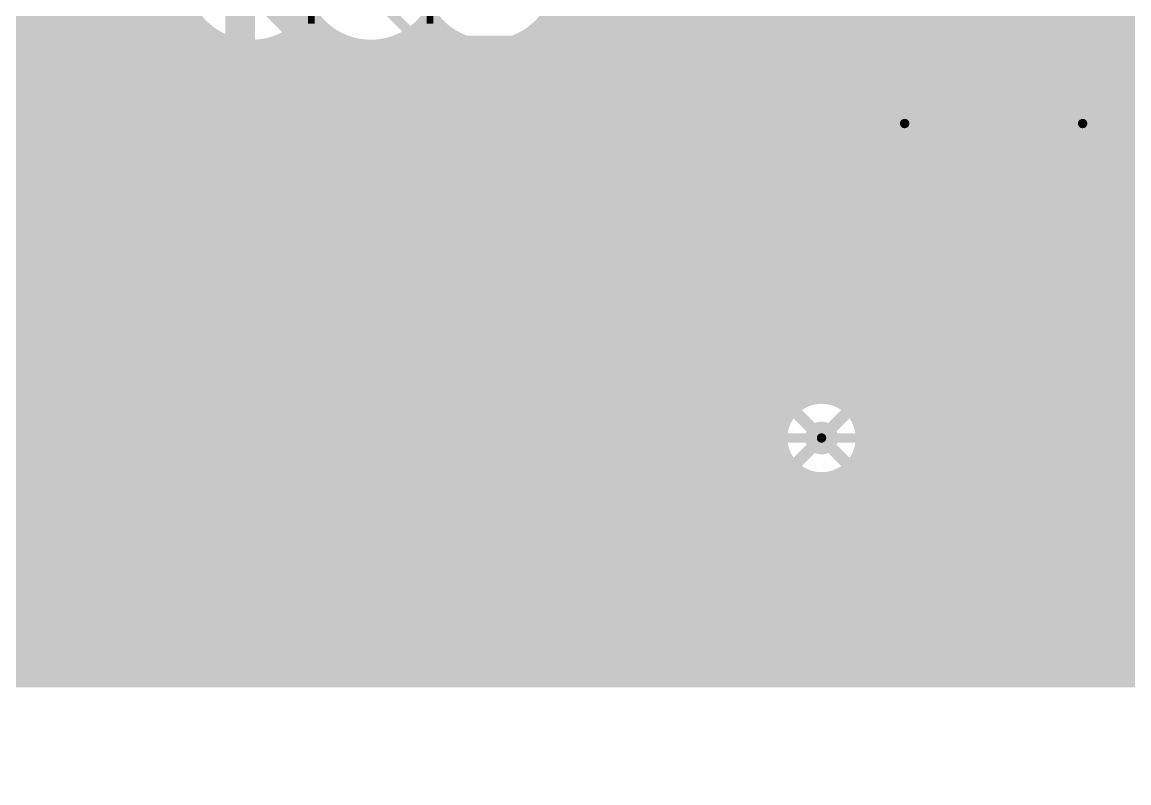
# Model space of a CAD drawing. Extents: x -18 to 155, y -91 to 215.
# Drawn here: x 74.45 to 98.15, y 99.55 to 115.83 of the extents above; entities that cross this region are included whole.
import ezdxf

# ---------------------------------------------------------------- set-up
doc = ezdxf.new("R2010")
doc.units = 0
doc.header["$MEASUREMENT"] = 0
doc.layers.get('0').update_dxf_attribs({"linetype": 'CONTINUOUS'})
for name, color, linetype in [('25-334-0_BOT', 7, 'CONTINUOUS'), ('25-334-0_DRD', 7, 'CONTINUOUS'), ('25-334-0_DRL', 2, 'CONTINUOUS'), ('25-334-0_IN1', 4, 'CONTINUOUS'), ('25-334-0_IN2', 3, 'CONTINUOUS'), ('25-334-0_SMT', 10, 'CONTINUOUS'), ('25-334-0_SPT', 14, 'CONTINUOUS'), ('25-334-0_SSB', 9, 'CONTINUOUS'), ('25-334-0_SST', 12, 'CONTINUOUS'), ('25-334-0_TOP', 11, 'CONTINUOUS'), ('THRUHOLE_TAP', 15, 'CONTINUOUS')]:
    doc.layers.add(name, color=color, linetype=linetype)

# ---------------------------------------------------------------- blocks, each defined once
blk = doc.blocks.new('ROUND_67')
at = {"const_width": 0.35052}
blk.add_lwpolyline([(-0.17526, 0, 1), (0.17526, 0, 1)], format="xyb", close=True, dxfattribs=at)
blk = doc.blocks.new('ROUND_89')
at = {"const_width": 0.10033}
blk.add_lwpolyline([(-0.050164, 0, 1), (0.050164, 0, 1)], format="xyb", close=True, dxfattribs=at)
blk = doc.blocks.new('ROUND_70')
at = {"const_width": 0.35052}
blk.add_lwpolyline([(-0.17526, 0, 1), (0.17526, 0, 1)], format="xyb", close=True, dxfattribs=at)
blk = doc.blocks.new('RECTANGLE_5')
blk.add_solid([(0.4826, 0.4064), (0.4826, -0.4064), (-0.4826, 0.4064), (-0.4826, -0.4064)])
blk = doc.blocks.new('RECTANGLE_13')
blk.add_solid([(0.63627, 0.51308), (0.63627, -0.51308), (-0.63627, 0.51308), (-0.63627, -0.51308)])
blk = doc.blocks.new('ROUND_77')
at = {"const_width": 0.10033}
blk.add_lwpolyline([(-0.050164, 0, 1), (0.050164, 0, 1)], format="xyb", close=True, dxfattribs=at)

msp = doc.modelspace()

# ---------------------------------------------------------------- linework, layer by layer
at = {"layer": '25-334-0_BOT', "const_width": 0.254}
for points in [[(74.5236, 136.29894), (74.5236, 101.727)], [(74.7522, 136.29894), (74.7522, 101.727)], [(74.9808, 136.29894), (74.9808, 101.727)], [(75.2094, 136.29894), (75.2094, 101.727)], [(75.438, 136.29894), (75.438, 101.727)], [(75.6666, 136.29894), (75.6666, 101.727)], [(75.8952, 136.29894), (75.8952, 101.727)], [(76.1238, 136.29894), (76.1238, 101.727)], [(76.3524, 136.29894), (76.3524, 101.727)], [(76.581, 136.29894), (76.581, 101.727)], [(76.8096, 136.29894), (76.8096, 101.727)], [(77.0382, 136.29894), (77.0382, 101.727)], [(77.2668, 136.29894), (77.2668, 101.727)], [(77.4954, 136.29894), (77.4954, 101.727)], [(77.724, 136.29894), (77.724, 101.727)], [(87.3252, 134.90194), (87.3252, 101.727)], [(87.5538, 134.90194), (87.5538, 101.727)], [(87.7824, 134.90194), (87.7824, 101.727)], [(88.011, 134.90194), (88.011, 101.727)], [(89.8398, 134.90194), (89.8398, 101.727)], [(87.0966, 126.86792), (87.0966, 101.727)], [(86.1822, 126.4285), (86.1822, 101.727)], [(86.4108, 126.41834), (86.4108, 101.727)], [(86.6394, 126.46914), (86.6394, 101.727)], [(86.868, 126.59614), (86.868, 101.727)], [(88.2396, 123.91136), (88.2396, 101.727)], [(89.6112, 123.97994), (89.6112, 101.727)], [(88.4682, 123.71832), (88.4682, 101.727)], [(88.6968, 123.62688), (88.6968, 101.727)], [(88.9254, 123.60148), (88.9254, 101.727)], [(89.154, 123.63958), (89.154, 101.727)], [(89.3826, 123.75134), (89.3826, 101.727)], [(90.0684, 123.38558), (90.0684, 101.727)], [(90.297, 123.13412), (90.297, 101.727)], [(90.5256, 123.01474), (90.5256, 101.727)], [(90.7542, 122.96902), (90.7542, 107.20832)], [(90.9828, 122.9868), (90.9828, 107.56138)], [(91.2114, 122.9995), (91.2114, 107.71378)], [(91.44, 122.9995), (91.44, 107.78236)], [(91.6686, 122.9995), (91.6686, 107.7849)], [(91.8972, 122.9995), (91.8972, 107.72394)], [(92.1258, 122.9995), (92.1258, 107.58424)], [(92.3544, 122.9995), (92.3544, 107.27436)], [(92.583, 122.9995), (92.583, 101.727)], [(92.8116, 122.9995), (92.8116, 101.727)], [(93.0402, 122.9995), (93.0402, 101.727)], [(93.2688, 122.9995), (93.2688, 101.727)], [(93.4974, 122.9995), (93.4974, 101.727)], [(93.726, 122.9995), (93.726, 101.727)], [(93.9546, 122.9995), (93.9546, 101.727)], [(94.1832, 122.9995), (94.1832, 101.727)], [(94.4118, 122.8598), (94.4118, 101.727)], [(94.6404, 122.63374), (94.6404, 101.727)], [(94.869, 122.48388), (94.869, 101.727)], [(95.0976, 122.42038), (95.0976, 101.727)], [(95.3262, 122.4153), (95.3262, 101.727)], [(95.5548, 122.4153), (95.5548, 101.727)], [(95.7834, 122.4153), (95.7834, 101.727)], [(96.012, 122.4153), (96.012, 101.727)], [(96.2406, 122.4153), (96.2406, 101.727)], [(96.4692, 122.4153), (96.4692, 101.727)], [(96.6978, 122.4153), (96.6978, 101.727)], [(96.9264, 122.4153), (96.9264, 101.727)], [(97.155, 122.4153), (97.155, 101.727)], [(97.3836, 122.4153), (97.3836, 101.727)], [(97.6122, 122.4153), (97.6122, 101.727)], [(97.8408, 122.4153), (97.8408, 101.727)], [(98.0694, 122.4153), (98.0694, 101.727)], [(85.9536, 116.67236), (85.9536, 101.727)], [(77.9526, 116.33962), (77.9526, 101.727)], [(83.2104, 115.9891), (83.2104, 101.727)], [(85.725, 116.0272), (85.725, 101.727)], [(78.17612, 115.9256), (56.68264, 115.9256)], [(78.1812, 115.91798), (78.1812, 101.727)], [(80.4672, 115.80114), (80.4672, 101.727)], [(80.71612, 115.9256), (80.57388, 115.9256)], [(80.6958, 115.951), (80.6958, 101.727)], [(82.9818, 115.7732), (82.9818, 101.727)], [(83.25612, 115.9256), (83.11388, 115.9256)], [(85.4964, 115.7478), (85.4964, 101.727)], [(132.6134, 115.9256), (85.65388, 115.9256)], [(78.39202, 115.697), (56.77154, 115.697)], [(78.4098, 115.68176), (78.4098, 101.727)], [(78.6384, 115.52428), (78.6384, 101.727)], [(80.2386, 115.60302), (80.2386, 101.727)], [(80.93202, 115.697), (80.35798, 115.697)], [(80.9244, 115.70208), (80.9244, 101.727)], [(81.153, 115.53952), (81.153, 101.727)], [(82.7532, 115.58524), (82.7532, 101.727)], [(83.47202, 115.697), (82.89798, 115.697)], [(83.439, 115.72494), (83.439, 101.727)], [(83.6676, 115.55476), (83.6676, 101.727)], [(85.2678, 115.57), (85.2678, 101.727)], [(132.842, 115.697), (85.43798, 115.697)], [(78.74762, 115.4684), (56.7944, 115.4684)], [(78.867, 115.42014), (78.867, 101.727)], [(79.0956, 115.35664), (79.0956, 101.727)], [(79.3242, 115.33378), (79.3242, 101.727)], [(79.5528, 115.3414), (79.5528, 101.727)], [(79.7814, 115.38712), (79.7814, 101.727)], [(81.28762, 115.4684), (79.99984, 115.4684)], [(80.01, 115.47094), (80.01, 101.727)], [(81.3816, 115.4303), (81.3816, 101.727)], [(81.6102, 115.36172), (81.6102, 101.727)], [(81.8388, 115.33378), (81.8388, 101.727)], [(82.0674, 115.33886), (82.0674, 101.727)], [(82.296, 115.3795), (82.296, 101.727)], [(82.5246, 115.46078), (82.5246, 101.727)], [(83.82762, 115.4684), (82.53984, 115.4684)], [(83.8962, 115.43792), (83.8962, 101.727)], [(84.1248, 115.36934), (84.1248, 101.727)], [(84.3534, 115.33632), (84.3534, 101.727)], [(84.582, 115.33632), (84.582, 101.727)], [(84.8106, 115.37442), (84.8106, 101.727)], [(85.0392, 115.45062), (85.0392, 101.727)], [(133.0706, 115.4684), (85.07984, 115.4684)], [(133.2992, 115.2398), (56.75376, 115.2398)], [(133.7564, 114.7826), (56.40578, 114.7826)], [(133.5278, 115.0112), (56.642, 115.0112)], [(133.985, 114.554), (55.0037, 114.554)], [(134.2136, 114.3254), (55.28056, 114.3254)], [(134.4422, 114.0968), (55.4101, 114.0968)], [(134.6708, 113.8682), (55.46344, 113.8682)], [(134.8994, 113.6396), (55.45328, 113.6396)], [(135.128, 113.411), (55.37708, 113.411)], [(135.3566, 113.1824), (55.21198, 113.1824)], [(135.5852, 112.9538), (54.79034, 112.9538)], [(135.8138, 112.7252), (45.72, 112.7252)], [(136.0424, 112.4966), (45.72, 112.4966)], [(136.271, 112.268), (45.72, 112.268)], [(136.4996, 112.0394), (45.72, 112.0394)], [(136.7282, 111.8108), (45.72, 111.8108)], [(136.9568, 111.5822), (45.72, 111.5822)], [(137.1854, 111.3536), (45.72, 111.3536)], [(137.414, 111.125), (45.72, 111.125)], [(137.6426, 110.8964), (57.0611, 110.8964)], [(137.8712, 110.6678), (57.25668, 110.6678)], [(138.0998, 110.4392), (57.34812, 110.4392)], [(138.3284, 110.2106), (57.37098, 110.2106)], [(138.557, 109.982), (57.33288, 109.982)], [(138.7856, 109.7534), (57.22366, 109.7534)], [(139.0142, 109.5248), (56.99506, 109.5248)], [(139.2428, 109.2962), (45.72, 109.2962)], [(139.4714, 109.0676), (45.72, 109.0676)], [(139.7, 108.839), (45.72, 108.839)], [(139.9286, 108.6104), (45.72, 108.6104)], [(139.954, 108.3818), (45.72, 108.3818)], [(139.954, 108.1532), (45.72, 108.1532)], [(139.954, 107.9246), (45.72, 107.9246)], [(91.1733, 107.696), (45.72, 107.696)], [(139.954, 107.696), (91.9607, 107.696)], [(90.8939, 107.4674), (45.72, 107.4674)], [(138.72464, 107.4674), (92.23756, 107.4674)], [(90.76436, 107.2388), (45.72, 107.2388)], [(138.41476, 107.2388), (92.3671, 107.2388)], [(90.71356, 107.0102), (45.72, 107.0102)], [(138.27252, 107.0102), (92.42044, 107.0102)], [(90.72372, 106.7816), (45.72, 106.7816)], [(138.2141, 106.7816), (92.41028, 106.7816)], [(90.79738, 106.553), (45.72, 106.553)], [(90.7542, 106.65968), (90.7542, 101.727)], [(138.21664, 106.553), (92.33408, 106.553)], [(92.3544, 106.59364), (92.3544, 101.727)], [(90.96248, 106.3244), (45.72, 106.3244)], [(90.9828, 106.30662), (90.9828, 101.727)], [(92.1258, 106.28376), (92.1258, 101.727)], [(138.2395, 106.3244), (92.16898, 106.3244)], [(91.38412, 106.0958), (45.72, 106.0958)], [(91.2114, 106.15422), (91.2114, 101.727)], [(91.44, 106.08564), (91.44, 101.727)], [(91.6686, 106.0831), (91.6686, 101.727)], [(138.2395, 106.0958), (91.74734, 106.0958)], [(91.8972, 106.14152), (91.8972, 101.727)], [(138.2395, 105.8672), (45.72, 105.8672)], [(138.2395, 105.6386), (45.72, 105.6386)], [(138.2395, 105.41), (45.72, 105.41)], [(138.2395, 105.1814), (45.72, 105.1814)], [(138.2395, 104.9528), (45.72, 104.9528)], [(138.2395, 104.7242), (45.72, 104.7242)], [(138.2395, 104.4956), (45.72, 104.4956)], [(138.2395, 104.267), (53.7337, 104.267)], [(138.2395, 104.0384), (54.01056, 104.0384)], [(138.2395, 103.8098), (54.1401, 103.8098)], [(138.21156, 103.5812), (54.19344, 103.5812)], [(138.22172, 103.3526), (54.18328, 103.3526)], [(138.29538, 103.124), (54.10708, 103.124)], [(138.46048, 102.8954), (53.94198, 102.8954)], [(138.88212, 102.6668), (53.52034, 102.6668)], [(139.954, 102.4382), (56.36006, 102.4382)], [(139.954, 102.2096), (56.58866, 102.2096)], [(139.954, 101.981), (56.69788, 101.981)], [(139.954, 101.7524), (56.73598, 101.7524)], [(139.954, 101.727), (69.85, 101.727)]]:
    msp.add_lwpolyline(points, dxfattribs=at)
for points in [[(77.86624, 116.84, 0.4142136), (79.375, 115.33124)], [(84.455, 115.33124, 0.4142136), (85.96376, 116.84)], [(79.375, 115.33124, 0.2557368), (80.64579, 116.0267)], [(80.645, 116.0272, 0.2557369), (81.915, 115.33217)], [(81.915, 115.33124, 0.2557368), (83.18579, 116.0267)], [(83.185, 116.0272, 0.2557369), (84.455, 115.33217)], [(91.567, 107.79252, 0.4142136), (90.70848, 106.934)], [(92.42552, 106.934, 0.4142136), (91.567, 107.79252)], [(90.70848, 106.934, 0.4142136), (91.567, 106.07548)], [(91.567, 106.07548, 0.4142136), (92.42552, 106.934)]]:
    msp.add_lwpolyline(points, format="xyb", dxfattribs=at)
at = {"layer": '25-334-0_DRD', "const_width": 0.254}
for points in [[(93.98, 114.3), (92.71, 113.03)], [(93.98, 113.03), (92.71, 114.3)], [(97.79, 114.3), (96.52, 113.03)], [(97.79, 113.03), (96.52, 114.3)], [(97.79, 114.3), (96.52, 113.03)], [(97.79, 113.03), (96.52, 114.3)], [(92.202, 107.569), (90.932, 106.299)], [(92.202, 106.299), (90.932, 107.569)]]:
    msp.add_lwpolyline(points, dxfattribs=at)
at = {"layer": '25-334-0_IN1'}
for points, const_width in [([(79.375, 116.84), (79.121, 116.586), (79.121, 110.744), (61.976, 93.599), (46.863, 93.599), (44.958, 91.694), (44.958, 78.74), (41.8592, 75.6412), (31.6992, 75.6412)], 0.635), ([(91.567, 106.934), (77.089, 106.934), (60.198, 90.043), (59.69, 90.043)], 0.2032)]:
    msp.add_lwpolyline(points, dxfattribs=dict(at, const_width=const_width))
at = {"layer": '25-334-0_SSB', "const_width": 0.1524}
for points in [[(84.16544, 122.53468), (79.66456, 122.53468), (74.27468, 122.53468), (74.27468, 113.68532), (76.42352, 113.68532)], [(87.40394, 113.68532), (89.55532, 113.68532), (89.55532, 122.53468), (84.16544, 122.53468), (84.16544, 121.88444), (89.10574, 121.88444), (88.50376, 121.285), (88.50376, 114.935)], [(75.3237, 114.935), (88.50376, 114.935), (89.10574, 114.33556), (74.72426, 114.33556), (75.3237, 114.935), (75.3237, 121.285), (74.72426, 121.88444), (74.72426, 114.33556)], [(89.10574, 121.88444), (89.10574, 114.33556)], [(77.07376, 113.68532), (81.58988, 113.68532)], [(82.24012, 113.68532), (86.7537, 113.68532)]]:
    msp.add_lwpolyline(points, dxfattribs=at)
for points in [[(76.42352, 113.68532, 0.3400612), (76.74864, 113.4364)], [(76.74864, 113.43386, 0.3400608), (77.07376, 113.68532)], [(81.58988, 113.68532, 0.4142136), (81.915, 113.3602)], [(81.915, 113.3602, 0.4142136), (82.24012, 113.68532)], [(86.7537, 113.68532, 0.3400612), (87.07882, 113.4364)], [(87.07882, 113.43386, 0.3400608), (87.40394, 113.68532)]]:
    msp.add_lwpolyline(points, format="xyb", dxfattribs=at)
at = {"layer": '25-334-0_SST', "const_width": 0.1524}
for points in [[(93.53042, 115.01628), (93.53042, 114.66068), (93.69806, 114.5413), (93.86824, 114.5413), (94.03842, 114.66068), (94.03842, 115.01628), (93.02242, 115.01628)], [(97.08642, 114.88928), (97.08642, 114.53368), (97.25406, 114.4143), (97.42424, 114.4143), (97.59442, 114.53368), (97.59442, 114.88928), (96.57842, 114.88928)], [(93.53042, 114.7191), (93.02242, 114.5413)], [(97.08642, 114.5921), (96.57842, 114.4143)], [(93.53042, 114.11966), (93.53042, 113.76406), (93.36024, 113.7031), (93.19006, 113.7031), (93.02242, 113.76406), (93.02242, 114.11966), (93.19006, 114.17808), (93.36024, 114.17808), (94.03842, 113.94186)], [(96.57842, 113.9317), (97.59442, 113.5761), (97.59442, 114.05108)], [(94.1705, 110.2995), (94.1705, 113.2205), (92.5322, 113.2205), (92.5322, 110.2995), (94.1705, 110.2995)], [(97.9805, 110.2995), (97.9805, 113.2205), (96.3422, 113.2205), (96.3422, 110.2995), (97.9805, 110.2995)], [(92.71, 109.728), (93.98, 109.728), (94.234, 109.474), (94.234, 106.172), (92.456, 106.172), (92.456, 109.474), (92.71, 109.728)], [(96.52, 109.728), (97.79, 109.728), (98.044, 109.474), (98.044, 106.172), (96.266, 106.172), (96.266, 109.474), (96.52, 109.728)], [(92.456, 108.204), (94.234, 108.204)], [(96.266, 108.204), (98.044, 108.204)], [(92.98686, 105.537), (92.98686, 105.1814), (93.32468, 105.06202), (93.66504, 105.06202), (94.00286, 105.1814), (94.00286, 105.537)], [(92.98686, 105.47858), (94.00286, 105.47858)], [(96.92386, 105.537), (96.92386, 105.1814), (97.26168, 105.06202), (97.60204, 105.06202), (97.93986, 105.1814), (97.93986, 105.537)], [(96.92386, 105.47858), (97.93986, 105.47858)], [(92.98686, 104.28478), (92.98686, 104.6988), (94.00286, 104.6988)], [(96.92386, 104.28478), (96.92386, 104.6988), (97.93986, 104.6988)], [(92.98686, 103.44658), (92.98686, 103.91902), (93.66504, 103.44658), (93.83268, 103.44658), (94.00286, 103.505), (94.00286, 103.8606), (93.83268, 103.91902)], [(97.09404, 103.91902), (96.92386, 103.80218), (96.92386, 103.56342), (97.09404, 103.44658), (97.26168, 103.44658), (97.60204, 103.6828), (97.93986, 103.44658), (97.93986, 103.91902)]]:
    msp.add_lwpolyline(points, dxfattribs=at)
at = {"layer": '25-334-0_TOP'}
for points, const_width in [([(90.11158, 133.92658), (90.11158, 132.64388), (90.805, 131.953), (91.948, 131.953), (92.71, 131.191), (92.71, 122.428), (85.725, 115.443), (82.931, 115.443), (81.915, 116.459), (81.915, 116.84)], 0.2032), ([(79.375, 116.84), (79.375, 116.713), (82.042, 114.046), (86.868, 114.046), (94.615, 121.793), (94.615, 123.825), (94.615, 124.841), (94.615, 125.0188), (94.615, 124.841), (94.615, 123.825)], 0.635), ([(93.345, 113.665), (93.345, 112.4712)], 0.3048), ([(97.155, 112.4712), (97.155, 113.665)], 0.3048), ([(97.155, 112.4712), (97.155, 113.665)], 0.3048), ([(93.345, 111.0488), (93.345, 108.966)], 0.635), ([(97.155, 111.0488), (97.155, 108.966)], 0.635), ([(100.965, 103.4288), (98.5012, 103.4288), (97.155, 104.775), (97.155, 106.934)], 0.635), ([(93.345, 106.934), (91.567, 106.934)], 0.2032)]:
    msp.add_lwpolyline(points, dxfattribs=dict(at, const_width=const_width))

# ---------------------------------------------------------------- block references
at = {"layer": '25-334-0_BOT'}
for p in [(93.345, 113.665), (97.155, 113.665), (91.567, 106.934)]:
    msp.add_blockref('ROUND_67', p, dxfattribs=at)
at = {"layer": '25-334-0_DRL'}
for p in [(93.345, 113.665), (97.155, 113.665), (91.567, 106.934)]:
    msp.add_blockref('ROUND_89', p, dxfattribs=at)
at = {"layer": '25-334-0_IN1'}
for p in [(93.345, 113.665), (97.155, 113.665), (91.567, 106.934)]:
    msp.add_blockref('ROUND_70', p, dxfattribs=at)
at = {"layer": '25-334-0_IN2'}
for p in [(93.345, 113.665), (97.155, 113.665), (91.567, 106.934)]:
    msp.add_blockref('ROUND_67', p, dxfattribs=at)
at = {"layer": '25-334-0_SMT'}
for name, p in [('RECTANGLE_5', (93.345, 112.4712)), ('RECTANGLE_5', (97.155, 112.4712)), ('RECTANGLE_5', (93.345, 111.0488)), ('RECTANGLE_5', (97.155, 111.0488)), ('RECTANGLE_13', (93.345, 108.966)), ('RECTANGLE_13', (97.155, 108.966)), ('RECTANGLE_13', (93.345, 106.934)), ('RECTANGLE_13', (97.155, 106.934))]:
    msp.add_blockref(name, p, dxfattribs=at)
at = {"layer": '25-334-0_SPT'}
for name, p in [('RECTANGLE_5', (93.345, 112.4712)), ('RECTANGLE_5', (97.155, 112.4712)), ('RECTANGLE_5', (93.345, 111.0488)), ('RECTANGLE_5', (97.155, 111.0488)), ('RECTANGLE_13', (93.345, 108.966)), ('RECTANGLE_13', (97.155, 108.966)), ('RECTANGLE_13', (93.345, 106.934)), ('RECTANGLE_13', (97.155, 106.934))]:
    msp.add_blockref(name, p, dxfattribs=at)
at = {"layer": '25-334-0_TOP'}
for name, p in [('ROUND_67', (93.345, 113.665)), ('ROUND_67', (97.155, 113.665)), ('RECTANGLE_5', (93.345, 112.4712)), ('RECTANGLE_5', (97.155, 112.4712)), ('RECTANGLE_5', (93.345, 111.0488)), ('RECTANGLE_5', (97.155, 111.0488)), ('RECTANGLE_13', (93.345, 108.966)), ('RECTANGLE_13', (97.155, 108.966)), ('RECTANGLE_13', (93.345, 106.934)), ('RECTANGLE_13', (97.155, 106.934)), ('ROUND_67', (91.567, 106.934))]:
    msp.add_blockref(name, p, dxfattribs=at)
at = {"layer": 'THRUHOLE_TAP'}
for p in [(93.345, 113.665), (97.155, 113.665), (91.567, 106.934)]:
    msp.add_blockref('ROUND_77', p, dxfattribs=at)

doc.saveas('drawing.dxf')
